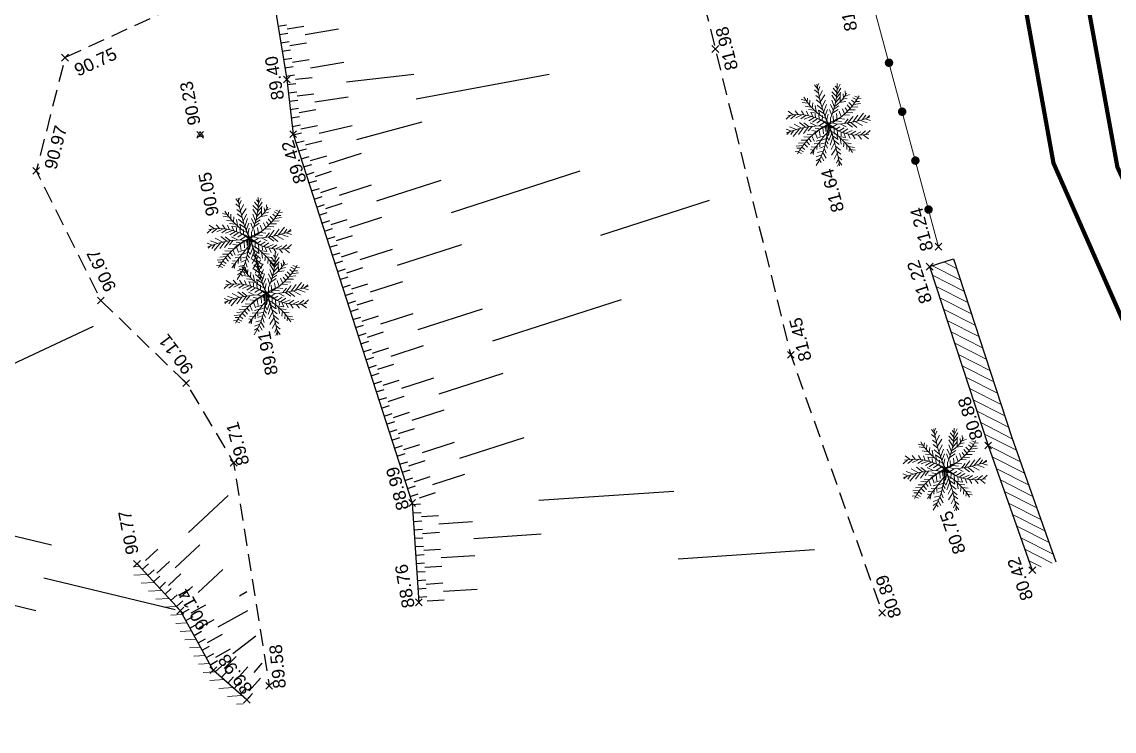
# Model space of a CAD drawing. Extents: x 947 to 1126, y 1788 to 2053.
# Drawn here: x 1044.83 to 1077.16, y 1917 to 1938 of the extents above; entities that cross this region are included whole.
import ezdxf

# ---------------------------------------------------------------- set-up
doc = ezdxf.new("R2010")
doc.units = 0
doc.header["$LTSCALE"] = 2.5
doc.header["$PDMODE"] = 3
doc.header["$PDSIZE"] = 0.1
for name, pattern in [('CACH500', [0.30000000000000004, 0.2, -0.1]), ('CONTINU', [0]), ('FANTOME', [63.50000000000001, 31.75, -6.35, 6.35, -6.35, 6.35, -6.35])]:
    doc.linetypes.add(name, pattern=pattern)
for name, color, linetype in [('Clotures_s', 7, 'Continuous'), ('F_Cadastre_application', 252, 'FANTOME'), ('T_Murs', 7, 'Continuous'), ('T_Talus_barbules', 32, 'Continuous'), ('T_Talus_crête', 34, 'Continuous'), ('T_Talus_Pied', 34, 'CACH500')]:
    doc.layers.add(name, color=color, linetype=linetype)
for name, color, linetype, lineweight in [('T_Clotures', 7, 'Continuous', 0), ('T_Murs_Hachures', 7, 'Continuous', 0), ('T_Végétaux', 65, 'Continuous', 0), ('TOPOALT', 7, 'Continuous', 0), ('TOPOJIS', 7, 'Continuous', 0)]:
    doc.layers.add(name, color=color, linetype=linetype, lineweight=lineweight)
doc.styles.add('Arial', font='arial.ttf')

# ---------------------------------------------------------------- blocks, each defined once
blk = doc.blocks.new('PointTopo')
at = {"color": 0}
blk.add_point((0, 0), dxfattribs=at)
at = {"layer": 'TOPOALT', "style": 'Arial'}
blk.add_attdef('ALT', (0.125, -0.125), '', height=0.3750000000000001, dxfattribs=at)
blk = doc.blocks.new('v072')
at = {"color": 0, "linetype": 'Continuous'}
for p, q in [((-0.2892953420911226, 0.9411083673855813), (-0.4056255576193735, 1.035586498228938)), ((-0.3131885279765356, 1.06567077336436), (-0.4050330608379227, 1.189808891393724)), ((-0.32327854731804, 1.12397647358506), (-0.276782613452724, 1.226003917232603)), ((-0.3010297910590509, 1.00020238959516), (-0.2461836695029263, 1.133539271214303)), ((-0.2662432003658921, 0.8343108225315632), (-0.1727165791842822, 1.013960365706481)), ((0.2460907750062802, 0.8375017691807329), (0.1046070626424012, 0.9833112101650698)), ((0.2587415855218467, 0.961815627780851), (0.1464483819620455, 1.087919529623207)), ((0.2647318284053313, 1.087638344709987), (0.2092128715210606, 1.150684019182222)), ((0.2534442626030398, 0.9014964427350947), (0.3765856805381418, 1.087919529623207)), ((0.2625827722827978, 1.024605223135708), (0.3510756814019089, 1.206830620962123)), ((0.5152198850761636, 0.8916198226580718), (0.5021146596561721, 1.004231869824821)), ((-0.6608485673825726, 0.7260696944176459), (-0.8005798951980125, 0.7490138812208613)), ((-0.5988447834370447, 0.6429042351724235), (-0.7724463403980053, 0.6674702563858403)), ((-0.6271540788077345, 0.6797821386577141), (-0.6148271330583555, 0.7862658610639528)), ((-0.5545205009104848, 0.58845478519018), (-0.5468305956496522, 0.7292104294752022)), ((-0.4728312624595787, 0.4972554712814059), (-0.4561710563510246, 0.653137357550122)), ((-0.2527789620657472, 0.7765599603985152), (-0.3701962585530794, 0.8706740572024785)), ((-0.216332878268588, 0.6333841173960764), (-0.3592551527331977, 0.7456220882050957)), ((-0.2312306575103662, 0.6898445416238275), (-0.09924948886563811, 0.8943789496191101)), ((-0.1863389839981267, 0.5268777997736152), (-0.08466302149216176, 0.7276438278157826)), ((0.2226068135928472, 0.6918705793467694), (0.1046070626424012, 0.8787028907068617)), ((0.1836451290542129, 0.5243019451221187), (0.1046070626424012, 0.7322532519290093)), ((0.2144901098031937, 0.6518870889181017), (0.3556650208784617, 0.8159384011478465)), ((0.2404469921052055, 0.7965768114086558), (0.3765856805381418, 0.9623905505052477)), ((0.3257112958812058, 0.6581534955556378), (0.5230353193159942, 0.6904094220298163)), ((0.3571537945707348, 0.6889482647129341), (0.3542289693572798, 0.9351582937753733)), ((0.4167398903784658, 0.7545898784732685), (0.5648791492151872, 0.7950177414880244)), ((0.4556764691213289, 0.8037219209001023), (0.4393501700971569, 0.9205467206060547)), ((0.4800843238210462, 0.8376298087394218), (0.6276436387742024, 0.8996260609462325)), ((0.7125037392376043, 0.5610216820937097), (0.6140588926540147, 0.6627654302484842)), ((0.7843941855784919, 0.655236202080971), (0.691957155935512, 0.7325846484339138)), ((0.8433024248989796, 0.7418386447744751), (0.7281697558315159, 0.7987559944861999)), ((0.8830549420059697, 0.8061948417886811), (0.7870478681969928, 0.8459122107816341)), ((0.8090003760651143, 0.6902587872549049), (0.9266888151474006, 0.6901156842187106)), ((0.865601392749511, 0.7772830073182746), (0.9773246947440839, 0.7902677249182233)), ((-1.034081370414555, 0.2978727725891162), (-1.188650223561609, 0.4084161021799559)), ((-0.8873128880297543, 0.3040663724187453), (-0.9816479158369873, 0.4181521298004043)), ((-0.7189006990654434, 0.2931729676109285), (-0.7922472815640447, 0.4137209568375511)), ((-0.5016527160650242, 0.5281858117360372), (-0.6781364183866856, 0.5497115210751957)), ((-0.5883982617947936, 0.2712530972772953), (-0.6445323106767376, 0.4056419117414833)), ((-0.4085805097878392, 0.4326607692068762), (-0.585651687731712, 0.4527956174573688)), ((-0.4598515660187275, 0.2375937568166364), (-0.5158324695462113, 0.3748998647554913)), ((-0.3100980045105928, 0.3439469290845665), (-0.513500141114207, 0.3691757433077214)), ((-0.354964572226919, 0.3829312088394232), (-0.3863518381656661, 0.5752416048482445)), ((-0.1626265598427779, 0.4483719762332328), (-0.3238258536669036, 0.5807096471786366)), ((-0.1234765818354333, 0.3277059897662582), (-0.2902192353774069, 0.4366400378448532)), ((-0.252053404566368, 0.2967681175728387), (-0.2872693043681807, 0.4347119127256605)), ((-0.1363458127745787, 0.366263470992152), (-0.05288159455901109, 0.6044145395952683)), ((-0.1002336360619438, 0.2605228801423465), (-0.01927497626965646, 0.4603449302615559)), ((0.1071753855551094, 0.2919051249218541), (0.04184257308338601, 0.4602746340331976)), ((0.1516176653220214, 0.4167562475525699), (0.06276323274320816, 0.60672427281105)), ((0.1326000249856918, 0.3605493918627189), (0.2929005313194466, 0.4602746340331976)), ((0.1654358953433643, 0.4608595990759312), (0.3138211909792687, 0.564880442911857)), ((0.2688793058753447, 0.1537956315166156), (0.2435927483217881, 0.3363348517908804)), ((0.3827215370374404, 0.236725096281134), (0.3214885010237367, 0.40615406997631)), ((0.4858686991786954, 0.3230338011635325), (0.420227085418361, 0.4777959689385369)), ((0.5739724684625003, 0.4066386118356746), (0.5017732208330017, 0.5059320343180218)), ((0.531922771037614, 0.3654952336399475), (0.7247779628157502, 0.3574312520213851)), ((0.6447431963096051, 0.4815769017895377), (0.5570034610653352, 0.594768892839852)), ((0.6150204446340979, 0.4491778722791651), (0.8008510347407594, 0.4480907913200127)), ((0.6841341899568931, 0.5267572919537145), (0.8769266172454593, 0.538752841198189)), ((0.7491782857766793, 0.6076732718931765), (0.9529996891706105, 0.6294148910763653)), ((0.8516927818631359, 0.1131619009760954), (1.041053246862731, 0.3430983531857379)), ((-1.117713797462159, 0.2877601580313183), (-1.245720718627865, 0.1669535791077692)), ((-0.9501552055557738, 0.3032027330424114), (-1.107483185663938, 0.1761272369017064)), ((-0.7883759678480828, -0.0979552466841227), (-1.009527902099023, 0.01668534878518813)), ((-0.7804500681065463, 0.2993966943955684), (-0.9634135763302254, 0.2097338551912031)), ((-0.6663743530432953, -0.07251052261693758), (-0.8464406524289814, 0.07295747954422893)), ((-0.6536030347078281, 0.2837080825854343), (-0.8138734140865722, 0.1808119784023887)), ((-0.5632497861182628, -0.05487621163041467), (-0.7195660026548012, 0.06305575367136385)), ((-0.5046478375068375, 0.2507316197711162), (-0.7078415960052098, 0.1690875717527973)), ((-0.4152787361135779, 0.2229771624881494), (-0.5773190740978862, 0.1175026930739875)), ((-0.3544172658780553, -0.02980305334141065), (-0.5301653683820007, 0.05862458070851062)), ((-0.3182322823573713, 0.1855720372905267), (-0.4694645752395843, 0.08493545473164943)), ((-0.3795607203953466, 0.2101179738672698), (-0.3853124582185785, 0.3233149860767526)), ((-0.2161445847998777, 0.1373538458317114), (-0.3407647341090581, 0.0541934077456574)), ((-0.2678098020253117, 0.1629466940943303), (-0.2792781295575253, 0.3115905794270901)), ((-0.1100776186044072, 0.07651748139196002), (-0.2644857946582135, -0.02524384081979747)), ((-0.1750463970367377, 0.1151578117440977), (-0.1714236306993655, 0.279023341084752)), ((-0.07456547041186923, 0.1896241127364817), (-0.1723425028265524, 0.2374406114621053)), ((-0.04714240963380689, 0.1172742303320007), (-0.006511189672835371, 0.3144526401509751)), ((0.066252938362652, 0.03298905259299545), (0.06695590064566659, 0.1948712240636041)), ((0.1100751049727933, -0.07651489705075676), (0.2644832810265996, 0.02524391458145203)), ((0.1170871537462403, 0.06037445467740099), (0.2709430022920856, 0.02370492929749446)), ((0.1575150167610673, 0.0834994032105385), (0.1448516533476152, 0.2646904422490337)), ((0.2212611429366973, 0.1225112993408572), (0.3905244183795276, 0.09717201961606747)), ((0.3222868653308808, 0.191210799032504), (0.4892630027741518, 0.1688139185782944)), ((0.3544147522464414, 0.02980563768261391), (0.5301628547503867, -0.05862199636730736)), ((0.4544814332400904, 0.2955379335774921), (0.626039378421126, 0.2857868424796095)), ((0.4800240699110248, 0.04319455859530308), (0.5934721400787168, 0.1779323436214497)), ((0.5632472724866489, 0.05487879597161793), (0.7195634890231872, -0.06305316933016059)), ((0.5839595540410869, 0.05813752826952623), (0.7338963878588345, 0.2532221147168201)), ((0.6663718394116813, 0.07251059637852109), (0.8464381387973674, -0.07295489520295462)), ((0.7300752857345572, 0.08517144921235342), (0.8779659971925469, 0.2868262224266971)), ((0.7883734542164689, 0.09795783102532596), (1.009525388467409, -0.01668527502353356)), ((0.935016407622129, 0.13529517057421), (1.149949636247527, 0.05860449607183682)), ((1.017968467602941, 0.1597758320817633), (1.109049784271292, 0.2860429215969873)), ((1.090988674755806, 0.1833903436335049), (1.249998743184193, 0.1311100344103977)), ((1.138807684061049, 0.1999275313424675), (1.22536242574256, 0.279595753229529)), ((-1.09099118838742, -0.1833877592922306), (-1.250001256815807, -0.1311099606487431)), ((-1.138810197692663, -0.1999249470012643), (-1.225364939374174, -0.2795956794678744)), ((-0.935018921253743, -0.1352925862330068), (-1.149952149879141, -0.05860442231018226)), ((-1.017973491814104, -0.15977324774056), (-1.109052297902906, -0.286040337255784)), ((-0.8516952954947499, -0.1131618272145118), (-1.041055760494345, -0.3430957688445346)), ((-0.7300803099457198, -0.08517137545076992), (-0.8779685108241608, -0.2868261486650425)), ((-0.5839620676727009, -0.05813745450787167), (-0.7338989014904485, -0.2532195303756168)), ((-0.4544839468717043, -0.2955378598158376), (-0.62604189205274, -0.2857867687179549)), ((-0.4800265835426387, -0.04319197425409982), (-0.5934746537103308, -0.1779297592801754)), ((-0.3222893789624948, -0.1912107252709205), (-0.4892655164057658, -0.1688138448166399)), ((-0.4858712128103093, -0.3230312168222582), (-0.4202295990499749, -0.4777933845972626)), ((-0.2212661671480021, -0.1225087149995829), (-0.3905269320111415, -0.09716943527486421)), ((-0.3827240506690543, -0.2367225119399308), (-0.3214910146553507, -0.4061514856350357)), ((-0.1170896673778543, -0.06037187033619773), (-0.2709455159236995, -0.0237048555358399)), ((-0.2688818195069587, -0.153795557754961), (-0.2435952619534021, -0.3363322674496061)), ((-0.1575175303926812, -0.08349681886933524), (-0.1448541669792291, -0.2646903684873791)), ((-0.06625545199426597, -0.03298897883141194), (-0.06695841427728055, -0.1948686397224009)), ((0.04713989600219293, -0.1172716459907974), (0.006508676041221406, -0.3144500558097718)), ((0.07456295678025526, -0.1896215283952785), (0.1723399891949384, -0.237438027120902)), ((0.1750438834051238, -0.1151552274028944), (0.1714186064882028, -0.2790207567434777)), ((0.2161420711682638, -0.1373537720701279), (0.3407622204774441, -0.05419082340445414)), ((0.2520508909347541, -0.2967655332316355), (0.287264280157018, -0.4347118389640059)), ((0.2678072883936977, -0.1629466203326757), (0.2792756159259113, -0.3115879950858869)), ((0.3182297687257574, -0.1855694529493235), (0.4694595510284216, -0.08493538096999487)), ((0.3795582067637326, -0.2101179001056153), (0.3853099445869645, -0.3233124017354783)), ((0.4152762224819639, -0.2229770887264948), (0.5773165604662722, -0.117502619312404)), ((0.4598490523871135, -0.2375936830549819), (0.5158299559145973, -0.374897280414288)), ((0.5046453238752235, -0.250729035429913), (0.7078390823735958, -0.1690874979911428)), ((0.5883957481631796, -0.2712530235157118), (0.6445297970451236, -0.4056418379798288)), ((0.6536005210762141, -0.2837054982442311), (0.8138709004549582, -0.1808119046407342)), ((0.7188981854338294, -0.2931728938492739), (0.7922447679324307, -0.4137183724962767)), ((0.7804475544749323, -0.2993941100543651), (0.9634110626986114, -0.2097312708499288)), ((0.8873103743981403, -0.3040637880775421), (0.9816454022053733, -0.41814954545913)), ((0.9501526919241599, -0.3032001487012081), (1.107480672032324, -0.1761246525605031)), ((1.034078856782941, -0.2978726988274616), (1.188647709929995, -0.4084135178387527)), ((1.117711283830545, -0.2877600842697348), (1.245718204996251, -0.1669509947665659)), ((-0.7491807994082933, -0.6076706875519733), (-0.9530022028022245, -0.629412306735162)), ((-0.6841367035885071, -0.5267547076124401), (-0.8769291308770732, -0.5387502568569857)), ((-0.6150229582657118, -0.4491777985175816), (-0.8008560589520641, -0.4480907175583582)), ((-0.531925284669228, -0.365495159878293), (-0.7247804764473642, -0.3574286676801819)), ((-0.712508763448767, -0.5610216083321262), (-0.6140614062856287, -0.662762845907281)), ((-0.644745709941219, -0.4815743174483345), (-0.5570059746969491, -0.5947688190781975)), ((-0.5739749820941142, -0.4066360274944714), (-0.5017757344646157, -0.5059294499768185)), ((-0.2857001921292124, -0.5495532807999126), (-0.4184320240689487, -0.5648803691502025)), ((-0.2033958616807752, -0.4438980496558287), (-0.3556675345100757, -0.4811927093518165)), ((-0.3239538932255925, -0.5988761272749343), (-0.3347443642705628, -0.732250667587806)), ((-0.1127915551329295, -0.3283084551043913), (-0.2929030449510606, -0.376586900473157)), ((-0.249655801065245, -0.5032079817095081), (-0.2510592150518676, -0.6485655183689687)), ((-0.1027115781097621, -0.6338710960734772), (-0.2510592150518676, -0.6904093482682327)), ((-0.05342639032846819, -0.3988908894828569), (-0.2179999031112345, -0.4626018675444499)), ((-0.07708609231258379, -0.5289815917020491), (-0.2092153851526746, -0.5648803691502025)), ((-0.08510739407824985, -0.5645464620657492), (-0.02092191647562913, -0.6904093482682327)), ((-0.06346619807828802, -0.4601465207128541), (-1.256815806982559e-06, -0.5648803691502025)), ((0.1363432991429647, -0.3662608866509487), (0.05287908092739713, -0.6044144658336137)), ((0.1863364703665127, -0.5268777260120316), (0.0846605078605478, -0.7276412434745794)), ((0.1234740682038193, -0.3277034054250549), (0.2902167217457929, -0.4366399640832697)), ((0.1626240462111639, -0.4483693918920295), (0.3238233400352897, -0.580709573416982)), ((0.2163303646369741, -0.6333815330548731), (0.3592526391015838, -0.7456220144434411)), ((0.3100954908789788, -0.3439443447433632), (0.5134976274825931, -0.3691756695460668)), ((0.3549620585953051, -0.38292862449822), (0.3863493245340521, -0.5752390205070412)), ((0.4085754855766766, -0.4326581848656019), (0.585649174100098, -0.4527955436957143)), ((0.4728287488279648, -0.4972528869401316), (0.4561685427194107, -0.6531372837884675)), ((0.5016502024334102, -0.5281857379744537), (0.6781339047550716, -0.5497114473136122)), ((0.5545179872788708, -0.5884522008489768), (0.5468280820180382, -0.7292103557135476)), ((0.5988422698054308, -0.6429016508312202), (0.7724438267663913, -0.667467672044566)), ((-0.8656039063811249, -0.7772804229770003), (-0.9773272083756979, -0.7902676511565687)), ((-0.8090028896967283, -0.6902587134932503), (-0.9266913287790146, -0.690115610457056)), ((-0.8830574556375836, -0.8061922574474778), (-0.7870528924081555, -0.8459096264404309)), ((-0.8433049385305935, -0.7418385710128206), (-0.7281722694631299, -0.7987559207245454)), ((-0.7843966992101059, -0.6552336177397677), (-0.691959669567126, -0.7325820640927105)), ((-0.441614715932559, -0.7514365167561721), (-0.5230378329476082, -0.732250667587806)), ((-0.3676907001299412, -0.6554344641063636), (-0.502117173287786, -0.6485655183689687)), ((-0.4796826341399196, -0.801075696258664), (-0.4393526837287709, -0.8787028169452071)), ((-0.4159565926008213, -0.7180583612087332), (-0.4475773424405816, -0.8628711020988078)), ((-0.1901651072816435, -0.8867467139270957), (-0.3556675345100757, -0.9414673065042223)), ((-0.1488836472088906, -0.7806973217886082), (-0.3138237046108827, -0.815938327386192)), ((-0.2055298543257322, -0.9221860553116557), (-0.1255302359338373, -1.066996285622182)), ((-0.1625336683981971, -0.817773561060875), (-0.06276574637482213, -0.9833086258237955)), ((-0.1178202460363309, -0.6864150161526794), (-0.06276574637482213, -0.8368589870460141)), ((0.2312281438787522, -0.6898419572825532), (0.09924697523402415, -0.8943763652779069)), ((0.2662406867342781, -0.8343107487699086), (0.1727140655526682, -1.013957781365278)), ((0.2527764484341333, -0.7765573760573119), (0.3701912343419167, -0.8706714728612042)), ((0.2892928284595087, -0.9411057830443781), (0.4056205334082108, -1.035583913887734)), ((0.6271515651761206, -0.6797820648960595), (0.6148246194267415, -0.7862657873022982)), ((0.6608460537509586, -0.7260671100764426), (0.8005773815663986, -0.7490138074592068)), ((-0.2372686014058445, -0.9900721272187241), (-0.3556675345100757, -1.066996285622182)), ((-0.2585181469909514, -1.032151951598621), (-0.2092153851526746, -1.108837604941826)), ((0.301027277427437, -1.000202315833505), (0.2461811558713123, -1.133539197452649)), ((0.323276033686426, -1.123973889243857), (0.2767800998211101, -1.2260013328914)), ((0.3131860143449217, -1.065668189023157), (0.4050305472063087, -1.189806307052521))]:
    blk.add_line(p, q, dxfattribs=at)
blk.add_lwpolyline([(0.1002311224303298, -0.2605202958010722), (0.01927246263790039, -0.4603448564999013), (-0.04493309960125202, -0.3343865682732883)], dxfattribs=at)
for centre, radius, start, end in [((4.725535104118705, 1.967635480787493), 5.118816512472418, 188.5159726760712, 202.6060151463673), ((-2.065137095141125, 1.135489127230684), 2.330361041221201, 336.1943120148963, 2.298765765188877), ((1.006383883571402, 1.904386841819132), 2.041593894214097, 212.1216981551884, 234.7352115378198), ((-0.8616665440364102, 1.836430207515036), 2.02628481730674, 295.5696044791937, 331.089947748346), ((-0.4492770048179295, 1.480867914115507), 1.130250375080559, 304.4560839999999, 331.4947980000014), ((1.956159504634343, 1.066996359387602), 2.199867742671544, 198.8657360000837, 208.3930190000715), ((-0.8984171862216783, -1.175027035186034), 1.479136075785942, 52.59887087151545, 101.7633847932003), ((0.8802631775098746, -1.850907186156263), 2.049569385388986, 115.4350789999973, 150.9869720000111), ((1.012244346148918, -1.936389910348026), 2.209181992907326, 117.855336999967, 131.0662960000263), ((-0.6516530474273452, -0.8356972229995563), 1.079133686990364, 53.63196784071123, 73.23803513857398), ((2.112187636727754, -3.783244729876074), 4.36769535892556, 114.0335400152288, 119.096728133232), ((0.8984146725899222, 1.175029619527095), 1.479136075785734, 232.5988708715174, 281.7633847932067), ((-2.029006484855387, -0.9322384159649033), 2.248226526594174, 12.1313210000891, 24.73857700003413), ((-1.715776151308717, -2.720075050680748), 3.244870175560282, 51.28266489851344, 57.64162213320787), ((0.08246124014647194, 3.1771133925605), 3.15903718268715, 273.4205309999986, 291.3891940000067), ((-0.08247430510991194, -3.177078583800963), 3.159000991993877, 93.42039193555192, 111.3892455696395), ((36.54204191213751, -29.15292538993356), 46.6308423683893, 141.6662000001671, 142.6422170001953), ((-2.044085025818418, -0.1040233175345406), 2.012380170036627, 326.8509679999982, 2.496636999995287), ((-0.9100863554262162, -0.1150673571167715), 0.9149405595227761, 337.8336540000777, 5.906140999921805), ((-4.725553487019027, -1.967636280705847), 5.11883270793524, 8.515983835002736, 22.60597507247536), ((-1.006428343271324, -1.904419275563072), 2.041646704080558, 32.12184486395581, 54.73481778560104)]:
    blk.add_arc(centre, radius, start, end, dxfattribs=at)
blk = doc.blocks.new('GeoRond')
at = {"const_width": 0.499}
blk.add_lwpolyline([(-0.2504999999999882, 0, 1), (0.2504999999999882, 0, 1)], format="xyb", close=True, dxfattribs=at)
blk = doc.blocks.new('t003')
at = {"color": 0}
blk.add_line((0, 0), (0, 0), dxfattribs=at)
blk.add_lwpolyline([(0.259834, -0.149954), (-5.3e-05, 0.3), (-0.259781, -0.150046)], close=True, dxfattribs=at)

msp = doc.modelspace()

# ---------------------------------------------------------------- hatches: boundary and pattern name
at = {"layer": 'T_Murs_Hachures'}
h = msp.add_hatch(dxfattribs=at)
h.set_pattern_fill('_U', color=256, scale=0.25, angle=-26.87940117357267, style=0, pattern_type=0)
h.set_pattern_definition([(333.1205988264273, (0, 0), (0.1130285158502405, 0.2229900325231869), [])])
h.paths.add_polyline_path([(1071.703334, 1930.752785), (1073.436779, 1925.455753), (1074.742402, 1921.768211), (1075.43996885192, 1922.015193766814), (1074.137312987257, 1925.694355525214), (1072.406632942712, 1930.982938420962)])
h = msp.add_hatch(dxfattribs=at)
h.set_pattern_fill('_U', color=256, scale=0.25, angle=183.5146280712258, style=0, pattern_type=0)
h.set_pattern_definition([(183.5146280712258, (0, 0), (0.01532584233691508, -0.249529794927708), [])])
h.paths.add_polyline_path([(1051.491399, 1917.930792), (1050.498785, 1918.808531), (1049.522817, 1920.568085), (1048.24044, 1921.954432), (1048.020210645227, 1921.750718889729), (1049.278019995394, 1920.390931386385), (1050.261441607636, 1918.617939411743), (1051.292670356331, 1917.706054539426)])

# ---------------------------------------------------------------- linework, layer by layer
at = {"layer": 'F_Cadastre_application', "ltscale": 0.025, "flags": 128}
msp.add_lwpolyline([(1037.026427651849, 1903.719996676799, 0.125, 0.125, 0), (1031.244162966657, 1915.635636454746, 0.125, 0.125, 0), (1030.131250827418, 1917.841028739145, 0.125, 0.125, 0), (1028.71710943901, 1920.421273064972, 0.125, 0.125, 0), (1026.382481752758, 1924.233464807811, 0.125, 0.125, 0), (1023.066534, 1929.329821, 0.125, 0.125, 0), (1017.530080000002, 1938.721810999996, 0.125, 0.125, -0.06027367765974221), (1017.172372, 1939.539783, 0.125, 0.125, 0), (1015.695655, 1946.146, 0.125, 0.125, 0), (1014.789161, 1950.399413999998, 0.125, 0.125, 0), (1014.581053, 1951.281692, 0.125, 0.125, 0), (1014.094212, 1953.03429, 0.125, 0.125, 0), (1012.904983, 1958.118469, 0.125, 0.125, 0), (1011.192182, 1964.854763, 0.125, 0.125, 0), (1010.302157, 1968.743153, 0.125, 0.125, 0), (1009.509385, 1972.41367, 0.125, 0.125, 0), (1007.092157, 1982.092015, 0.125, 0.125, 0), (1005.525644, 1988.585616999998, 0.125, 0.125, -0.07881606608945001), (1005.585964, 1989.710123, 0.125, 0.125, 0), (1006.247328, 1992.79945, 0.125, 0.125, 0), (1008.020862, 2000.24306, 0.125, 0.125, 0), (1010.028919, 2008.795267, 0.125, 0.125, 0), (1010.997796, 2012.817081, 0.125, 0.125, 0), (1012.021461, 2017.070552, 0.125, 0.125, 0), (1012.873689, 2021.588021, 0.125, 0.125, 0), (1013.332001, 2024.125346, 0.125, 0.125, 0), (1015.778406, 2024.337506, 0.125, 0.125, 0), (1019.97667, 2024.9151, 0.125, 0.125, 0), (1026.231894, 2025.905689, 0.125, 0.125, 0), (1035.496374264435, 2027.208273924347, 0.125, 0.125, 0), (1042.306307703822, 2028.479740451129, 0.125, 0.125, 0), (1045.250844292421, 2023.100874001942, 0.125, 0.125, 0), (1053.74615424064, 2008.297411269055, 0.125, 0.125, 0), (1061.955696272167, 1998.959123437074, 0.125, 0.125, 0), (1072.413336397155, 1973.674856332514, 0.125, 0.125, 0), (1071.321405963603, 1956.277839693791, 0.125, 0.125, 0), (1075.367802823401, 1933.818472551036, 0.125, 0.125, 0), (1081.199193318583, 1920.588964438738, 0.125, 0.125, 0), (1090.069423972756, 1894.220847172991, 0, 0, 0)], format="xyseb", dxfattribs=at)
at = {"layer": 'F_Cadastre_application', "ltscale": 0.025, "const_width": 0.125, "flags": 128}
msp.add_lwpolyline([(1099.849812096134, 1882.025175475364), (1125.64214901074, 1885.021899767343), (1115.791689631551, 1909.028735252636), (1104.372894594532, 1924.910546229424), (1092.612683490355, 1923.851331999042), (1084.897911284899, 1949.973856567282), (1085.070810394162, 1983.375003342461), (1085.306198768925, 1993.042153507487), (1067.770199778646, 1991.250495221085), (1074.133728020155, 1975.091596486361), (1074.722250654878, 1968.082485193998), (1073.717572756999, 1953.177874420086), (1077.260766590563, 1933.698521826701), (1085.239343802614, 1916.373554130605), (1091.379860157587, 1895.158800799612), (1099.849812096134, 1882.025175475364)], close=True, dxfattribs=at)
at = {"layer": 'T_Clotures', "flags": 128}
msp.add_lwpolyline([(1069.914412, 1938.959662), (1071.966955, 1931.343606)], dxfattribs=at)
at = {"layer": 'T_Murs'}
msp.add_line((1071.703334, 1930.752785), (1072.406632942712, 1930.982938420962), dxfattribs=at)
at = {"layer": 'T_Murs', "flags": 128}
for points in [[(1072.406632942712, 1930.982938420962), (1074.137312987257, 1925.694355525214), (1075.43996885192, 1922.015193766814)], [(1071.703334, 1930.752785), (1073.436779, 1925.455753), (1074.742402, 1921.768211)], [(1051.491399, 1917.930792), (1050.498785, 1918.808531), (1049.522817, 1920.568085), (1048.24044, 1921.954432)]]:
    msp.add_lwpolyline(points, dxfattribs=at)
at = {"layer": 'T_Talus_barbules'}
for p, q in [((1052.416547219954, 1937.874422531669), (1052.663254634506, 1937.914863248833)), ((1052.683474993089, 1937.791509541557), (1053.176889822194, 1937.872390975886)), ((1053.217330539358, 1937.625683561334), (1054.204160197569, 1937.787446429992)), ((1052.456987937118, 1937.627715117116), (1052.703695351671, 1937.668155834281)), ((1052.497428654283, 1937.381007702563), (1052.744136068835, 1937.421448419728)), ((1052.537869371448, 1937.134300288011), (1052.784576786, 1937.174741005176)), ((1052.764356427418, 1937.298094712452), (1053.257771256523, 1937.378976146781)), ((1052.578310088612, 1936.887592873458), (1052.825017503165, 1936.928033590623)), ((1052.845237861747, 1936.804679883347), (1053.338652690852, 1936.885561317676)), ((1053.379093408017, 1936.638853903123), (1054.365923066227, 1936.800616771782)), ((1052.618750805777, 1936.640885458906), (1052.865458220329, 1936.68132617607)), ((1054.445445081588, 1936.220213740868), (1056.432612183574, 1936.446414777089)), ((1056.50583853713, 1935.718219380756), (1060.43764029891, 1936.453702151501)), ((1052.659191522941, 1936.394178044353), (1052.905898937494, 1936.434618761518)), ((1052.692536302587, 1936.146485778049), (1052.940932190335, 1936.174760907576)), ((1052.926794625572, 1936.29895885145), (1053.423586401068, 1936.355509110506)), ((1052.720811432115, 1935.898089890301), (1052.969130021394, 1935.927036016439)), ((1052.98297021907, 1935.805284196147), (1053.479012663454, 1935.868068695587)), ((1052.749086561643, 1935.649694002552), (1052.99678640374, 1935.683528721779)), ((1053.505287828674, 1935.634314539543), (1054.494706098363, 1935.779405847362)), ((1052.77736169117, 1935.401298114804), (1053.024347228463, 1935.440003984752)), ((1052.805636820698, 1935.152902227056), (1053.05181368975, 1935.196456206711)), ((1053.038092167204, 1935.318233321931), (1053.531277989745, 1935.400499623931)), ((1052.833911950225, 1934.904506339308), (1053.079187303526, 1934.952879896787)), ((1053.092839851397, 1934.83107936353), (1053.582420524212, 1934.932621299721)), ((1053.635592495129, 1934.704595956846), (1054.610599124831, 1934.926771725186)), ((1054.747599224196, 1934.517573785091), (1056.678680027104, 1935.038080204494)), ((1052.865946023153, 1934.65692249621), (1053.110228814556, 1934.710081858737)), ((1052.942729022552, 1934.419005764971), (1053.185925290179, 1934.47693309369)), ((1053.019512021952, 1934.181089033732), (1053.261524936158, 1934.2437767467)), ((1053.223737187379, 1934.360356219624), (1053.708970517633, 1934.480973860169)), ((1053.096295021351, 1933.943172302494), (1053.33702835167, 1934.010607187184)), ((1053.374744253031, 1933.894015694134), (1053.854859716991, 1934.033619208652)), ((1053.927376522413, 1933.809852935913), (1054.881919191697, 1934.107927242949)), ((1053.17307802075, 1933.705255571255), (1053.412436475087, 1933.777418791371)), ((1053.249861020149, 1933.467338840017), (1053.487777751388, 1933.544121839416)), ((1053.526169251087, 1933.425163473796), (1054.002002713564, 1933.578729472594)), ((1057.54805048302, 1932.358874884236), (1061.354718182838, 1933.587402874622)), ((1053.326644019548, 1933.229422108778), (1053.564560750787, 1933.306205108177)), ((1055.337584635515, 1932.696277813998), (1057.240918485424, 1933.310541809191)), ((1053.403427018947, 1932.991505377539), (1053.641343750186, 1933.068288376938)), ((1053.679735249885, 1932.949330011319), (1054.155568712363, 1933.102896010117)), ((1054.232351711762, 1932.864979278879), (1055.184018636716, 1933.172111276475)), ((1053.480210018346, 1932.753588646301), (1053.718126749585, 1932.8303716457)), ((1053.556993017746, 1932.515671915062), (1053.794909748984, 1932.592454914461)), ((1053.833301248683, 1932.473496548842), (1054.309134711161, 1932.62706254764)), ((1061.968982178031, 1931.684069024713), (1065.190011085083, 1932.723593480799)), ((1053.633776017145, 1932.277755183823), (1053.871692748383, 1932.354538183222)), ((1053.710559016544, 1932.039838452585), (1053.948475747782, 1932.116621451984)), ((1053.986867247482, 1931.997663086364), (1054.462700709959, 1932.151229085163)), ((1054.539483709358, 1931.913312353924), (1055.491150634313, 1932.220444351521)), ((1053.787342015943, 1931.801921721346), (1054.025258747181, 1931.878704720745)), ((1053.864125015342, 1931.564004990107), (1054.10204174658, 1931.640787989506)), ((1054.14043324628, 1931.521829623887), (1054.616266708757, 1931.675395622685)), ((1053.940908014741, 1931.326088258869), (1054.178824745979, 1931.402871258268)), ((1054.846615706955, 1930.961645428969), (1055.798282631909, 1931.268777426566)), ((1055.951848630707, 1930.792943964089), (1057.855182480617, 1931.407207959282)), ((1054.01769101414, 1931.08817152763), (1054.255607745379, 1931.164954527029)), ((1054.293999245078, 1931.04599616141), (1054.769832707555, 1931.199562160208)), ((1054.094474013539, 1930.850254796391), (1054.332390744778, 1930.927037795791)), ((1054.171257012938, 1930.612338065153), (1054.409173744177, 1930.689121064552)), ((1054.447565243876, 1930.570162698933), (1054.923398706354, 1930.723728697731)), ((1054.248040012337, 1930.374421333914), (1054.485956743576, 1930.451204333313)), ((1055.153747704551, 1930.009978504015), (1056.105414629506, 1930.317110501612)), ((1054.324823011736, 1930.136504602676), (1054.562739742975, 1930.213287602075)), ((1054.401606011136, 1929.898587871437), (1054.639522742374, 1929.975370870836)), ((1054.601131242675, 1930.094329236455), (1055.076964705152, 1930.247895235254)), ((1054.478389010535, 1929.660671140198), (1054.716305741773, 1929.737454139597)), ((1054.754697241473, 1929.618495773978), (1055.23053070395, 1929.772061772776)), ((1058.776578473406, 1928.552207184418), (1062.583246173224, 1929.780735174804)), ((1054.555172009934, 1929.42275440896), (1054.793088741172, 1929.499537408359)), ((1055.460879702148, 1929.058311579061), (1056.412546627102, 1929.365443576657)), ((1056.5661126259, 1928.88961011418), (1058.469446475809, 1929.503874109372)), ((1054.631955009333, 1929.184837677721), (1054.869871740572, 1929.26162067712)), ((1054.708738008732, 1928.946920946482), (1054.946654739971, 1929.023703945881)), ((1054.908263240271, 1929.142662311501), (1055.384096702748, 1929.296228310299)), ((1044.240574775898, 1927.716987760879), (1046.94959483821, 1928.992512129506)), ((1054.785521008131, 1928.709004215244), (1055.02343773937, 1928.785787214643)), ((1055.061829239069, 1928.666828849023), (1055.537662701547, 1928.820394847822)), ((1054.86230400753, 1928.471087484005), (1055.100220738769, 1928.547870483404)), ((1055.768011699744, 1928.106644654106), (1056.719678624698, 1928.413776651702)), ((1054.939087006929, 1928.233170752766), (1055.177003738168, 1928.309953752165)), ((1055.015870006329, 1927.995254021528), (1055.253786737567, 1928.072037020927)), ((1055.215395237868, 1928.190995386546), (1055.691228700345, 1928.344561385345)), ((1055.092653005728, 1927.757337290289), (1055.330569736966, 1927.834120289688)), ((1055.368961236666, 1927.715161924069), (1055.844794699143, 1927.868727922867)), ((1055.169436005127, 1927.519420559051), (1055.407352736365, 1927.59620355845)), ((1055.522527235464, 1927.239328461592), (1055.998360697941, 1927.39289446039)), ((1056.075143697341, 1927.154977729151), (1057.026810622295, 1927.462109726748)), ((1057.180376621093, 1926.986276264271), (1059.083710471002, 1927.600540259464)), ((1055.246219004526, 1927.281503827812), (1055.484135735765, 1927.358286827211)), ((1055.323002003925, 1927.043587096573), (1055.560918735164, 1927.120370095972)), ((1055.399785003324, 1926.805670365335), (1055.637701734563, 1926.882453364734)), ((1055.676093234262, 1926.763494999114), (1056.15192669674, 1926.917060997913)), ((1055.476568002723, 1926.567753634096), (1055.714484733962, 1926.644536633495)), ((1055.829659233061, 1926.287661536637), (1056.305492695538, 1926.441227535435)), ((1056.382275694937, 1926.203310804197), (1057.333942619891, 1926.510442801793)), ((1055.553351002122, 1926.329836902857), (1055.791267733361, 1926.406619902256)), ((1055.630134001522, 1926.091920171619), (1055.86805073276, 1926.168703171018)), ((1055.706917000921, 1925.85400344038), (1055.944833732159, 1925.930786439779)), ((1055.983225231859, 1925.81182807416), (1056.459058694336, 1925.965394072958)), ((1055.78370000032, 1925.616086709141), (1056.021616731558, 1925.69286970854)), ((1055.860482999719, 1925.378169977903), (1056.098399730957, 1925.454952977302)), ((1056.136791230657, 1925.335994611683), (1056.612624693134, 1925.489560610481)), ((1056.689407692533, 1925.251643879242), (1057.641074617488, 1925.558775876839)), ((1057.794640616286, 1925.082942414361), (1059.697974466195, 1925.697206409554)), ((1055.937265999118, 1925.140253246664), (1056.175182730356, 1925.217036246063)), ((1056.014048998517, 1924.902336515426), (1056.251965729756, 1924.979119514825)), ((1056.290357229455, 1924.860161149205), (1056.766190691932, 1925.013727148004)), ((1056.090831997916, 1924.664419784187), (1056.328748729155, 1924.741202783586)), ((1056.167614997315, 1924.426503052948), (1056.405531728554, 1924.503286052347)), ((1056.443923228253, 1924.384327686728), (1056.919756690731, 1924.537893685526)), ((1056.99653969013, 1924.299976954288), (1057.948206615084, 1924.607108951884)), ((1056.244397996714, 1924.18858632171), (1056.482314727953, 1924.265369321109)), ((1049.763207836923, 1922.885357955395), (1050.941547500767, 1923.97532726546)), ((1056.321180996114, 1923.950669590471), (1056.559097727352, 1924.02745258987)), ((1056.597489227052, 1923.908494224251), (1057.073322689529, 1924.062060223049)), ((1060.13709990197, 1923.836433585814), (1064.128166831347, 1924.103612861267)), ((1056.387125303321, 1923.71067385662), (1056.636566986407, 1923.727372561336)), ((1056.403824008037, 1923.461232173534), (1056.653265691123, 1923.47793087825)), ((1056.420522712753, 1923.211790490448), (1056.669964395839, 1923.228489195164)), ((1056.661615043481, 1923.353210036707), (1057.160498409653, 1923.386607446139)), ((1057.177197114369, 1923.137165763053), (1058.174963846713, 1923.203960581916)), ((1043.769702170862, 1922.987536062844), (1045.713474935635, 1922.516635395054)), ((1056.437221417468, 1922.962348807362), (1056.686663100555, 1922.979047512078)), ((1056.695012452913, 1922.854326670535), (1057.193895819085, 1922.887724079967)), ((1056.453920122184, 1922.712907124276), (1056.70336180527, 1922.729605828992)), ((1058.208361256145, 1922.705077215744), (1060.203894720833, 1922.83866685347)), ((1048.492300137834, 1922.050316866349), (1048.859349062455, 1922.389838716801)), ((1049.368631838133, 1921.839265329869), (1050.102729687375, 1922.518309030774)), ((1056.4706188269, 1922.46346544119), (1056.720060509986, 1922.480164145906)), ((1056.487317531616, 1922.214023758104), (1056.736759214702, 1922.23072246282)), ((1056.728409862344, 1922.355443304363), (1057.227293228516, 1922.388840713794)), ((1064.261756469074, 1922.108079396578), (1068.29437445498, 1922.3780402794)), ((1048.393656138136, 1921.788793709968), (1048.577180600447, 1921.958554635194)), ((1048.831821988286, 1921.683267941728), (1049.198870912907, 1922.02278979218)), ((1056.504016236332, 1921.964582075018), (1056.753457919418, 1921.981280779733)), ((1056.761807271776, 1921.85655993819), (1057.260690637948, 1921.889957347622)), ((1057.243991933232, 1922.139399030708), (1058.241758665576, 1922.206193849571)), ((1048.563417063362, 1921.605269247657), (1048.746941525673, 1921.775030172883)), ((1048.733177988589, 1921.421744785347), (1048.916702450899, 1921.591505710573)), ((1049.171343838738, 1921.316219017107), (1049.538392763359, 1921.655740867559)), ((1050.047675539038, 1921.105167480627), (1050.78177338828, 1921.784211181532)), ((1056.520714941048, 1921.715140391932), (1056.770156624134, 1921.731839096647)), ((1045.47802460174, 1921.544749012667), (1049.365570131287, 1920.602947677087)), ((1048.902938913815, 1921.238220323036), (1049.086463376125, 1921.407981248262)), ((1049.51086568919, 1920.949170092486), (1049.877914613811, 1921.288691942938)), ((1056.537413645763, 1921.465698708846), (1056.786855328849, 1921.482397413561)), ((1056.795204681207, 1921.357676572018), (1057.29408804738, 1921.39107398145)), ((1043.298801503072, 1921.04376329807), (1045.242574267845, 1920.57286263028)), ((1049.072699839041, 1921.054695860726), (1049.256224301351, 1921.224456785952)), ((1049.242460764267, 1920.871171398415), (1049.425985226577, 1921.040932323641)), ((1051.277324974117, 1921.012794609366), (1051.495969618829, 1921.134069760121)), ((1056.554112350479, 1921.216257025759), (1056.803554033565, 1921.232955730475)), ((1056.570811055195, 1920.966815342673), (1056.820252738281, 1920.983514047389)), ((1057.310786752095, 1921.141632298364), (1058.308553484439, 1921.208427117227)), ((1049.412221689493, 1920.687646936104), (1049.595746151803, 1920.85740786133)), ((1049.565079755818, 1920.491890287622), (1049.783701415242, 1920.613152689176)), ((1049.844332616019, 1920.503841859464), (1050.281575934867, 1920.746366662573)), ((1056.828602090639, 1920.858793205846), (1057.327485456811, 1920.892190615278)), ((1049.686342157372, 1920.273268628198), (1049.904963816796, 1920.394531029752)), ((1050.086857419128, 1920.066598540616), (1050.524100737976, 1920.309123343725)), ((1050.64536313953, 1920.090501684301), (1051.519849777226, 1920.575551290519)), ((1049.807604558927, 1920.054646968774), (1050.026226218351, 1920.175909370328)), ((1049.928866960481, 1919.83602530935), (1050.147488619905, 1919.957287710904)), ((1050.050129362035, 1919.617403649926), (1050.268751021459, 1919.73866605148)), ((1050.329382222237, 1919.629355221768), (1050.766625541084, 1919.871880024877)), ((1051.072052801409, 1919.305535391432), (1051.756169076029, 1919.824552059747)), ((1050.17139176359, 1919.398781990502), (1050.390013423014, 1919.520044392056)), ((1050.292654165144, 1919.180160331078), (1050.511275824568, 1919.301422732633)), ((1050.571629674884, 1919.192610590159), (1051.008318292807, 1919.436132767743)), ((1050.413916566699, 1918.961538671654), (1050.623138730354, 1919.098381962449)), ((1050.824942306182, 1918.853267785761), (1051.177559872855, 1919.207754529764)), ((1051.707298783455, 1918.741046456022), (1051.948094750129, 1919.013356844036)), ((1050.554992914273, 1918.758828015288), (1050.743266969786, 1918.923305612611)), ((1050.742274131419, 1918.593220812231), (1050.907881334476, 1918.780502029376)), ((1051.188803160194, 1918.532091224789), (1051.52001756631, 1918.90665365908)), ((1050.929555348564, 1918.427613609173), (1051.095162551622, 1918.614894826318)), ((1051.116836565709, 1918.262006406115), (1051.282443768767, 1918.449287623261)), ((1051.563365594485, 1918.200876818674), (1051.8945800006, 1918.575439252965)), ((1051.304117782855, 1918.096399203058), (1051.469724985912, 1918.283680420203)), ((1051.491399, 1917.930792), (1051.657006203058, 1918.118073217145))]:
    msp.add_line(p, q, dxfattribs=at)
at = {"layer": 'T_Talus_crête', "flags": 128}
msp.add_lwpolyline([(1045.185191, 1995.033561), (1046.876421, 1991.268814), (1048.252396, 1983.303856), (1048.469172, 1982.927329, -0.2381141066911586), (1052.428509, 1976.407221), (1052.604553, 1970.654192), (1053.084186, 1961.041288), (1051.659404, 1953.053008), (1052.353108, 1949.478558), (1051.757837, 1941.892865), (1052.676044, 1936.29137), (1052.859996, 1934.675359), (1056.384113, 1923.755671), (1056.580999, 1920.81463)], format="xyb", dxfattribs=at)
at = {"layer": 'T_Talus_Pied', "flags": 128}
for points in [[(1052.428509, 1976.407221), (1049.359315, 1974.338198), (1050.5845, 1968.008451), (1051.528668, 1961.069026), (1050.172093, 1954.125456), (1050.892862, 1950.27036), (1050.000303, 1938.725544), (1046.108853, 1936.937552), (1045.25601, 1933.587554), (1047.172552, 1929.753376), (1049.698493, 1927.301662), (1051.100977, 1924.946625), (1052.15131, 1918.34376)], [(1060.546053, 1947.238366), (1063.243373, 1945.661965), (1065.359224, 1937.19592), (1067.590554, 1928.138539), (1070.296357, 1920.505823)]]:
    msp.add_lwpolyline(points, dxfattribs=at)

# ---------------------------------------------------------------- block references
at = {"layer": 'Clotures_s', "xscale": 0.25, "yscale": 0.25, "zscale": 0.25, "rotation": 285.0829819761909}
for p in [(1070.499901896879, 1936.787174582165), (1070.890228494799, 1935.338849636941), (1071.280555092718, 1933.890524691718), (1071.670881690638, 1932.442199746494)]:
    msp.add_blockref('GeoRond', p, dxfattribs=at)
at = {"layer": 'T_Végétaux'}
for p in [(1068.701193, 1934.948269), (1051.567239, 1931.574451), (1052.069143, 1929.936781), (1072.162432, 1924.746469)]:
    msp.add_blockref('v072', p, dxfattribs=at)
at = {"layer": 'TOPOJIS'}
ref = msp.add_blockref('PointTopo', (1069.586482, 1938.853002), dxfattribs=dict(at, rotation=281.6581252984639))
ref.add_attrib('ALT', '81.52', (1069.567553068684, 1937.765011743474), dxfattribs={"layer": 'TOPOALT', "height": 0.3750000000000001, "rotation": 101.6581252984674, "style": 'Arial'})
ref = msp.add_blockref('PointTopo', (1065.359224, 1937.19592), dxfattribs=dict(at, rotation=284.0320378530557))
ref.add_attrib('ALT', '81.98', (1066.037319735997, 1936.617947006795), dxfattribs={"layer": 'TOPOALT', "height": 0.3750000000000001, "rotation": 104.0320378530555, "style": 'Arial'})
ref = msp.add_blockref('PointTopo', (1046.108853, 1936.937552), dxfattribs=dict(at, rotation=24.67720948252551))
ref.add_attrib('ALT', '90.75', (1046.493608990586, 1936.37330729174), dxfattribs={"layer": 'TOPOALT', "height": 0.375, "rotation": 24.67720948252608, "style": 'Arial'})
ref = msp.add_blockref('PointTopo', (1052.676044, 1936.29137), dxfattribs=dict(at, rotation=279.3092342515664))
ref.add_attrib('ALT', '89.40', (1052.599089064392, 1935.715837862795), dxfattribs={"layer": 'TOPOALT', "height": 0.375, "rotation": 99.30923425157006, "style": 'Arial'})
ref = msp.add_blockref('PointTopo', (1050.109541, 1934.652168), dxfattribs=at)
ref.add_attrib('ALT', '90.23', (1050.127919892381, 1934.981894527107), dxfattribs={"layer": 'TOPOALT', "height": 0.3750000000000001, "rotation": 101.3965643595923, "style": 'Arial'})
ref = msp.add_blockref('PointTopo', (1045.25601, 1933.587554), dxfattribs=dict(at, rotation=75.71703723465512))
ref.add_attrib('ALT', '90.97', (1045.850580638946, 1933.600334851243), dxfattribs={"layer": 'TOPOALT', "height": 0.3750000000000001, "rotation": 75.71703723466132, "style": 'Arial'})
ref = msp.add_blockref('PointTopo', (1068.701193, 1934.948269), dxfattribs=dict(at, rotation=285.0829819761909))
ref.add_attrib('ALT', '81.64', (1069.17785627794, 1932.421454380819), dxfattribs={"layer": 'TOPOALT', "height": 0.3750000000000001, "rotation": 105.082981976194, "style": 'Arial'})
at = {"layer": 'TOPOJIS', "color": 1, "linetype": 'CONTINU', "xscale": 0.3497957553710777, "yscale": 0.3497957553710777, "zscale": 0.3497957553710777, "rotation": 5.209811880566408}
msp.add_blockref('t003', (1050.109541, 1934.652168), dxfattribs=at)
at = {"layer": 'TOPOJIS'}
ref = msp.add_blockref('PointTopo', (1052.859996, 1934.675359), dxfattribs=dict(at, rotation=276.4940779390225))
ref.add_attrib('ALT', '89.42', (1053.265248046021, 1933.282686947956), dxfattribs={"layer": 'TOPOALT', "height": 0.375, "rotation": 108.0595415139606, "style": 'Arial'})
ref = msp.add_blockref('PointTopo', (1051.567239, 1931.574451), dxfattribs=dict(at, rotation=287.8864760667486))
ref.add_attrib('ALT', '90.05', (1050.667219333599, 1932.289210647731), dxfattribs={"layer": 'TOPOALT', "height": 0.3750000000000001, "rotation": 100.8614064496379, "style": 'Arial'})
ref = msp.add_blockref('PointTopo', (1071.966955, 1931.343606), dxfattribs=dict(at, rotation=285.0829819761909))
ref.add_attrib('ALT', '81.24', (1071.818498313663, 1931.27168472309), dxfattribs={"layer": 'TOPOALT', "height": 0.3750000000000001, "rotation": 105.082981976194, "style": 'Arial'})
ref = msp.add_blockref('PointTopo', (1047.172552, 1929.753376), dxfattribs=dict(at, rotation=296.5585115579265))
ref.add_attrib('ALT', '90.67', (1047.639898634831, 1930.126734638576), dxfattribs={"layer": 'TOPOALT', "height": 0.375, "rotation": 115.6891671188269, "style": 'Arial'})
ref = msp.add_blockref('PointTopo', (1071.703334, 1930.752785), dxfattribs=dict(at, rotation=288.1205988264273))
ref.add_attrib('ALT', '81.22', (1071.784191272502, 1929.73263199245), dxfattribs={"layer": 'TOPOALT', "height": 0.3750000000000001, "rotation": 108.1205988264257, "style": 'Arial'})
ref = msp.add_blockref('PointTopo', (1052.069143, 1929.936781), dxfattribs=dict(at, rotation=287.8864760667486))
ref.add_attrib('ALT', '89.91', (1052.417290913982, 1927.577784631664), dxfattribs={"layer": 'TOPOALT', "height": 0.3750000000000001, "rotation": 100.8614064496379, "style": 'Arial'})
ref = msp.add_blockref('PointTopo', (1067.590554, 1928.138539), dxfattribs=dict(at, rotation=283.8395107536155))
ref.add_attrib('ALT', '81.45', (1068.21390329013, 1928.003219534345), dxfattribs={"layer": 'TOPOALT', "height": 0.375, "rotation": 103.8395107536141, "style": 'Arial'})
ref = msp.add_blockref('PointTopo', (1049.698493, 1927.301662), dxfattribs=dict(at, rotation=300.7748664896469))
ref.add_attrib('ALT', '90.11', (1049.93541466285, 1927.744010921713), dxfattribs={"layer": 'TOPOALT', "height": 0.3750000000000001, "rotation": 126.7303815645624, "style": 'Arial'})
ref = msp.add_blockref('PointTopo', (1073.436779, 1925.455753), dxfattribs=dict(at, rotation=288.1205988264273))
ref.add_attrib('ALT', '80.88', (1073.287236683705, 1925.694548531275), dxfattribs={"layer": 'TOPOALT', "height": 0.3750000000000001, "rotation": 108.1205988264257, "style": 'Arial'})
ref = msp.add_blockref('PointTopo', (1051.100977, 1924.946625), dxfattribs=dict(at, rotation=300.7748664896469))
ref.add_attrib('ALT', '89.71', (1051.57244519802, 1924.925847677683), dxfattribs={"layer": 'TOPOALT', "height": 0.3750000000000001, "rotation": 105.2598619965556, "style": 'Arial'})
ref = msp.add_blockref('PointTopo', (1056.384113, 1923.755671), dxfattribs=dict(at, rotation=287.8864760667486))
ref.add_attrib('ALT', '88.99', (1056.303546134081, 1923.598321134681), dxfattribs={"layer": 'TOPOALT', "height": 0.3750000000000001, "rotation": 105.0906519741758, "style": 'Arial'})
ref = msp.add_blockref('PointTopo', (1072.162432, 1924.746469), dxfattribs=dict(at, rotation=289.49718194882))
ref.add_attrib('ALT', '80.75', (1072.779957767173, 1922.32373522306), dxfattribs={"layer": 'TOPOALT', "height": 0.3750000000000001, "rotation": 109.4971819488171, "style": 'Arial'})
ref = msp.add_blockref('PointTopo', (1048.24044, 1921.954432), dxfattribs=dict(at, rotation=312.7689595808673))
ref.add_attrib('ALT', '90.77', (1048.292708606617, 1922.271042874046), dxfattribs={"layer": 'TOPOALT', "height": 0.3750000000000001, "rotation": 100.8406184337823, "style": 'Arial'})
ref = msp.add_blockref('PointTopo', (1056.580999, 1920.81463), dxfattribs=dict(at, rotation=273.8299127123047))
ref.add_attrib('ALT', '88.76', (1056.464627510815, 1920.681559806099), dxfattribs={"layer": 'TOPOALT', "height": 0.3750000000000001, "rotation": 100.0546778068493, "style": 'Arial'})
ref = msp.add_blockref('PointTopo', (1074.742402, 1921.768211), dxfattribs=dict(at, rotation=289.49718194882))
ref.add_attrib('ALT', '80.42', (1074.779156658493, 1920.95199322876), dxfattribs={"layer": 'TOPOALT', "height": 0.3750000000000001, "rotation": 109.4971819488171, "style": 'Arial'})
ref = msp.add_blockref('PointTopo', (1070.296357, 1920.505823), dxfattribs=dict(at, rotation=289.5194512362592))
ref.add_attrib('ALT', '80.89', (1070.875715507571, 1920.432208167568), dxfattribs={"layer": 'TOPOALT', "height": 0.375, "rotation": 109.5194512362564, "style": 'Arial'})
ref = msp.add_blockref('PointTopo', (1049.522817, 1920.568085), dxfattribs=dict(at, rotation=312.7689595808673))
ref.add_attrib('ALT', '90.14', (1050.382042792742, 1920.125121217924), dxfattribs={"layer": 'TOPOALT', "height": 0.3750000000000001, "rotation": 118.5634581772961, "style": 'Arial'})
ref = msp.add_blockref('PointTopo', (1052.15131, 1918.34376), dxfattribs=dict(at, rotation=279.0384435567824))
ref.add_attrib('ALT', '89.58', (1052.64954279861, 1918.281620592486), dxfattribs={"layer": 'TOPOALT', "height": 0.375, "rotation": 95.54378349062878, "style": 'Arial'})
ref = msp.add_blockref('PointTopo', (1051.491399, 1917.930792), dxfattribs=dict(at, rotation=318.5146280712257))
ref.add_attrib('ALT', '89.98', (1051.683734430819, 1918.266534930403), dxfattribs={"layer": 'TOPOALT', "height": 0.3750000000000001, "rotation": 126.1595315565605, "style": 'Arial'})
at = {"layer": 'TOPOJIS', "rotation": 299.0157225239554}
msp.add_blockref('PointTopo', (1050.498785, 1918.808531), dxfattribs=at)

doc.saveas('drawing.dxf')
